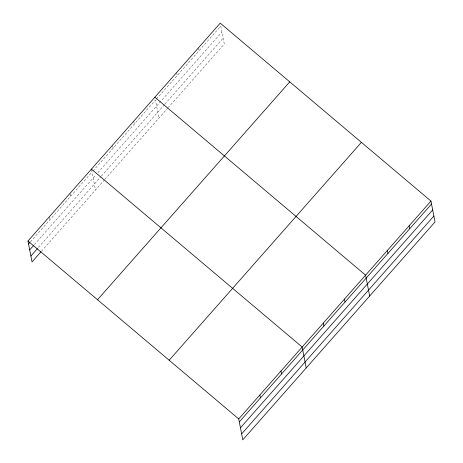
<?xml version="1.0" encoding="UTF-8"?>
<svg xmlns="http://www.w3.org/2000/svg" width="463" height="463" viewBox="0 0 463 463"><rect width="100%" height="100%" fill="white"/><g stroke="black" fill="none" stroke-linecap="round" stroke-linejoin="round"><path stroke-width="0.35" stroke-dasharray="2.31 1.74" d="M30.425 241.836L91.987 172.068M92.93 171.003L155.429 100.17L158.919 118.134M156.378 99.099L220.793 26.096L224.283 44.054L168.393 107.399M34.395 244.568L95.957 174.8M97.838 172.67L221.945 32.022M38.406 247.479L100.905 176.646M101.374 176.114L164.4 104.69M164.874 104.152L223.131 38.128M41.438 251.276L104.406 179.91M104.875 179.378L167.919 107.931M198.43 47.845L199.003 50.785M176.646 72.535L177.213 75.481M133.709 121.196L134.282 124.136M112.677 145.747L113.134 148.102M91.529 169.718L95.476 190.033M70.382 193.684L70.839 196.034M49.119 217.06L49.691 220"/><path stroke-width="0.69" d="M27.977 241.026L220.22 23.15L430.96 201.069L435.023 221.974L242.78 439.85L238.717 418.946L27.977 241.026L32.04 261.931L40.964 251.808M28.544 243.966L29.956 242.369M29.696 249.898L33.458 245.633M30.888 256.004L37.462 248.544M97.519 299.74L289.763 81.864M169.174 360.231L361.418 142.355M238.717 418.946L430.96 201.069M239.29 421.891L431.533 204.015M240.442 427.818L432.685 209.942M241.628 433.924L433.872 216.047M154.856 97.23L365.596 275.149L369.665 296.054M91.414 169.128L302.16 347.047L306.222 367.952M409.176 225.765L409.749 228.705M387.386 250.454L387.959 253.4M344.455 299.115L345.022 302.055M323.307 323.081L323.874 326.021M281.012 371.013L281.585 373.959M259.865 394.98L260.438 397.925"/></g></svg>
